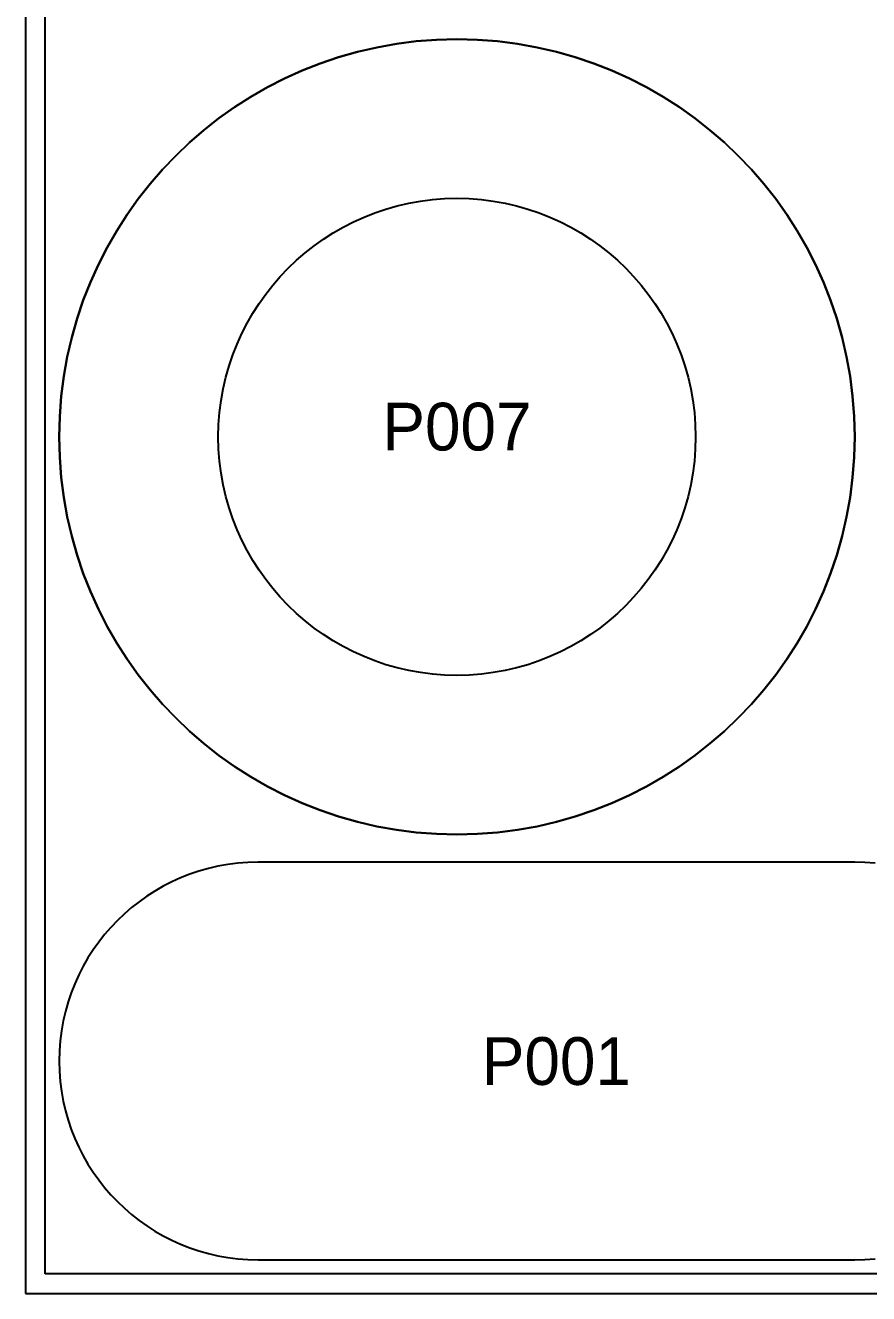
# Model space of a CAD drawing. Header units: millimetres. Extents: x 0 to 1220, y 0 to 2506.
# Drawn here: x 0 to 424, y 0 to 638 of the extents above; entities that cross this region are included whole.
import ezdxf
from ezdxf.enums import TextEntityAlignment as Align

# ---------------------------------------------------------------- set-up
doc = ezdxf.new("R2010")
doc.units = ezdxf.units.MM
for name, color, linetype in [('CNC_BOUNDARY', 1, 'Continuous'), ('CUT', 7, 'Continuous'), ('ETCH', 2, 'Continuous'), ('OFFCUT', 4, 'Continuous')]:
    doc.layers.add(name, color=color, linetype=linetype)

msp = doc.modelspace()

# ---------------------------------------------------------------- linework, layer by layer
at = {"layer": 'CNC_BOUNDARY'}
msp.add_lwpolyline([(0, 0), (1220, 0), (1220, 2440), (0, 2440)], close=True, dxfattribs=at)
at = {"layer": 'CUT'}
for points in [[(417, 431), (416.7398, 420.708), (415.9674, 410.5512), (414.6956, 400.542), (412.9367, 390.693), (410.7035, 381.0169), (408.0084, 371.5261), (404.8641, 362.2333), (401.283, 353.151), (397.2778, 344.2917), (392.8611, 335.6681), (388.0453, 327.2927), (382.8431, 319.1781), (377.2671, 311.3368), (371.3297, 303.7814), (365.0436, 296.5245), (358.4214, 289.5786), (351.4755, 282.9564), (344.2186, 276.6703), (336.6632, 270.7329), (328.8219, 265.1569), (320.7073, 259.9547), (312.3319, 255.1389), (303.7083, 250.7222), (294.849, 246.717), (285.7667, 243.1359), (276.4739, 239.9916), (266.9831, 237.2965), (257.307, 235.0633), (247.458, 233.3044), (237.4488, 232.0326), (227.292, 231.2602), (217, 231), (206.708, 231.2602), (196.5512, 232.0326), (186.542, 233.3044), (176.693, 235.0633), (167.0169, 237.2965), (157.5261, 239.9916), (148.2333, 243.1359), (139.151, 246.717), (130.2917, 250.7222), (121.6681, 255.1389), (113.2927, 259.9547), (105.1781, 265.1569), (97.3368, 270.7329), (89.7814, 276.6703), (82.5245, 282.9564), (75.5786, 289.5786), (68.9564, 296.5245), (62.6703, 303.7814), (56.7329, 311.3368), (51.1569, 319.1781), (45.9547, 327.2927), (41.1389, 335.6681), (36.7222, 344.2917), (32.717, 353.151), (29.1359, 362.2333), (25.9916, 371.5261), (23.2965, 381.0169), (21.0633, 390.693), (19.3044, 400.542), (18.0326, 410.5512), (17.2602, 420.708), (17, 431), (17.2602, 441.292), (18.0326, 451.4488), (19.3044, 461.458), (21.0633, 471.307), (23.2965, 480.9831), (25.9916, 490.4739), (29.1359, 499.7667), (32.717, 508.849), (36.7222, 517.7083), (41.1389, 526.3319), (45.9547, 534.7073), (51.1569, 542.8219), (56.7329, 550.6632), (62.6703, 558.2186), (68.9564, 565.4755), (75.5786, 572.4214), (82.5245, 579.0436), (89.7814, 585.3297), (97.3368, 591.2671), (105.1781, 596.8431), (113.2927, 602.0453), (121.6681, 606.8611), (130.2917, 611.2778), (139.151, 615.283), (148.2333, 618.8641), (157.5261, 622.0084), (167.0169, 624.7035), (176.693, 626.9367), (186.542, 628.6956), (196.5512, 629.9674), (206.708, 630.7398), (217, 631), (227.292, 630.7398), (237.4488, 629.9674), (247.458, 628.6956), (257.307, 626.9367), (266.9831, 624.7035), (276.4739, 622.0084), (285.7667, 618.8641), (294.849, 615.283), (303.7083, 611.2778), (312.3319, 606.8611), (320.7073, 602.0453), (328.8219, 596.8431), (336.6632, 591.2671), (344.2186, 585.3297), (351.4755, 579.0436), (358.4214, 572.4214), (365.0436, 565.4755), (371.3297, 558.2186), (377.2671, 550.6632), (382.8431, 542.8219), (388.0453, 534.7073), (392.8611, 526.3319), (397.2778, 517.7083), (401.283, 508.849), (404.8641, 499.7667), (408.0084, 490.4739), (410.7035, 480.9831), (412.9367, 471.307), (414.6956, 461.458), (415.9674, 451.4488), (416.7398, 441.292), (417, 431)], [(337, 431), (336.8439, 424.8248), (336.3805, 418.7307), (335.6173, 412.7252), (334.562, 406.8158), (333.2221, 401.0101), (331.605, 395.3157), (329.7184, 389.74), (327.5698, 384.2906), (325.1667, 378.975), (322.5166, 373.8009), (319.6272, 368.7756), (316.5059, 363.9069), (313.1603, 359.2021), (309.5978, 354.6689), (305.8262, 350.3147), (301.8528, 346.1472), (297.6853, 342.1738), (293.3311, 338.4022), (288.7979, 334.8397), (284.0931, 331.4941), (279.2244, 328.3728), (274.1991, 325.4834), (269.025, 322.8333), (263.7094, 320.4302), (258.26, 318.2816), (252.6843, 316.395), (246.9899, 314.7779), (241.1842, 313.438), (235.2748, 312.3827), (229.2693, 311.6195), (223.1752, 311.1561), (217, 311), (210.8248, 311.1561), (204.7307, 311.6195), (198.7252, 312.3827), (192.8158, 313.438), (187.0101, 314.7779), (181.3157, 316.395), (175.74, 318.2816), (170.2906, 320.4302), (164.975, 322.8333), (159.8009, 325.4834), (154.7756, 328.3728), (149.9069, 331.4941), (145.2021, 334.8397), (140.6689, 338.4022), (136.3147, 342.1738), (132.1472, 346.1472), (128.1738, 350.3147), (124.4022, 354.6689), (120.8397, 359.2021), (117.4941, 363.9069), (114.3728, 368.7756), (111.4834, 373.8009), (108.8333, 378.975), (106.4302, 384.2906), (104.2816, 389.74), (102.395, 395.3157), (100.7779, 401.0101), (99.438, 406.8158), (98.3827, 412.7252), (97.6195, 418.7307), (97.1561, 424.8248), (97, 431), (97.1561, 437.1752), (97.6195, 443.2693), (98.3827, 449.2748), (99.438, 455.1842), (100.7779, 460.9899), (102.395, 466.6843), (104.2816, 472.26), (106.4302, 477.7094), (108.8333, 483.025), (111.4834, 488.1991), (114.3728, 493.2244), (117.4941, 498.0931), (120.8397, 502.7979), (124.4022, 507.3311), (128.1738, 511.6853), (132.1472, 515.8528), (136.3147, 519.8262), (140.6689, 523.5978), (145.2021, 527.1603), (149.9069, 530.5059), (154.7756, 533.6272), (159.8009, 536.5166), (164.975, 539.1667), (170.2906, 541.5698), (175.74, 543.7184), (181.3157, 545.605), (187.0101, 547.2221), (192.8158, 548.562), (198.7252, 549.6173), (204.7307, 550.3805), (210.8248, 550.8439), (217, 551), (223.1752, 550.8439), (229.2693, 550.3805), (235.2748, 549.6173), (241.1842, 548.562), (246.9899, 547.2221), (252.6843, 545.605), (258.26, 543.7184), (263.7094, 541.5698), (269.025, 539.1667), (274.1991, 536.5166), (279.2244, 533.6272), (284.0931, 530.5059), (288.7979, 527.1603), (293.3311, 523.5978), (297.6853, 519.8262), (301.8528, 515.8528), (305.8262, 511.6853), (309.5978, 507.3311), (313.1603, 502.7979), (316.5059, 498.0931), (319.6272, 493.2244), (322.5166, 488.1991), (325.1667, 483.025), (327.5698, 477.7094), (329.7184, 472.26), (331.605, 466.6843), (333.2221, 460.9899), (334.562, 455.1842), (335.6173, 449.2748), (336.3805, 443.2693), (336.8439, 437.1752), (337, 431)]]:
    msp.add_lwpolyline(points, close=True, dxfattribs=at)
msp.add_lwpolyline([(427.2244, 216.4837), (422.146, 216.8699), (417, 217), (117, 217), (111.854, 216.8699), (106.7756, 216.4837), (101.771, 215.8478), (96.8465, 214.9684), (92.0084, 213.8517), (87.2631, 212.5042), (82.6166, 210.932), (78.0755, 209.1415), (73.6459, 207.1389), (69.3341, 204.9305), (65.1464, 202.5227), (61.089, 199.9216), (57.1684, 197.1335), (53.3907, 194.1649), (49.7623, 191.0218), (46.2893, 187.7107), (42.9782, 184.2377), (39.8351, 180.6093), (36.8665, 176.8316), (34.0784, 172.911), (31.4773, 168.8536), (29.0695, 164.6659), (26.8611, 160.3541), (24.8585, 155.9245), (23.068, 151.3834), (21.4958, 146.7369), (20.1483, 141.9916), (19.0316, 137.1535), (18.1522, 132.229), (17.5163, 127.2244), (17.1301, 122.146), (17, 117), (17.1301, 111.854), (17.5163, 106.7756), (18.1522, 101.771), (19.0316, 96.8465), (20.1483, 92.0084), (21.4958, 87.2631), (23.068, 82.6166), (24.8585, 78.0755), (26.8611, 73.6459), (29.0695, 69.3341), (31.4773, 65.1464), (34.0784, 61.089), (36.8665, 57.1684), (39.8351, 53.3907), (42.9782, 49.7623), (46.2893, 46.2893), (49.7623, 42.9782), (53.3907, 39.8351), (57.1684, 36.8665), (61.089, 34.0784), (65.1464, 31.4773), (69.3341, 29.0695), (73.6459, 26.8611), (78.0755, 24.8585), (82.6166, 23.068), (87.2631, 21.4958), (92.0084, 20.1483), (96.8465, 19.0316), (101.771, 18.1522), (106.7756, 17.5163), (111.854, 17.1301), (117, 17), (117, 17), (417, 17), (422.146, 17.1301), (427.2244, 17.5163)], dxfattribs=at)
at = {"layer": 'OFFCUT'}
for points in [[(10, 10), (10, 2430), (1210, 2430), (1210, 10), (10, 10)], [(414.6956, 400.542), (415.9674, 410.5512), (416.7398, 420.708), (417, 431), (416.7398, 441.292), (415.9674, 451.4488), (414.6956, 461.458), (412.9367, 471.307), (410.7035, 480.9831), (408.0084, 490.4739), (404.8641, 499.7667), (401.283, 508.849), (397.2778, 517.7083), (392.8611, 526.3319), (388.0453, 534.7073), (382.8431, 542.8219), (377.2671, 550.6632), (371.3297, 558.2186), (365.0436, 565.4755), (358.4214, 572.4214), (351.4755, 579.0436), (344.2186, 585.3297), (336.6632, 591.2671), (328.8219, 596.8431), (320.7073, 602.0453), (312.3319, 606.8611), (303.7083, 611.2778), (294.849, 615.283), (285.7667, 618.8641), (276.4739, 622.0084), (266.9831, 624.7035), (257.307, 626.9367), (247.458, 628.6956), (237.4488, 629.9674), (227.292, 630.7398), (217, 631), (206.708, 630.7398), (196.5512, 629.9674), (186.542, 628.6956), (176.693, 626.9367), (167.0169, 624.7035), (157.5261, 622.0084), (148.2333, 618.8641), (139.151, 615.283), (130.2917, 611.2778), (121.6681, 606.8611), (113.2927, 602.0453), (105.1781, 596.8431), (97.3368, 591.2671), (89.7814, 585.3297), (82.5245, 579.0436), (75.5786, 572.4214), (68.9564, 565.4755), (62.6703, 558.2186), (56.7329, 550.6632), (51.1569, 542.8219), (45.9547, 534.7073), (41.1389, 526.3319), (36.7222, 517.7083), (32.717, 508.849), (29.1359, 499.7667), (25.9916, 490.4739), (23.2965, 480.9831), (21.0633, 471.307), (19.3044, 461.458), (18.0326, 451.4488), (17.2602, 441.292), (17, 431), (17.2602, 420.708), (18.0326, 410.5512), (19.3044, 400.542), (21.0633, 390.693), (23.2965, 381.0169), (25.9916, 371.5261), (29.1359, 362.2333), (32.717, 353.151), (36.7222, 344.2917), (41.1389, 335.6681), (45.9547, 327.2927), (51.1569, 319.1781), (56.7329, 311.3368), (62.6703, 303.7814), (68.9564, 296.5245), (75.5786, 289.5786), (82.5245, 282.9564), (89.7814, 276.6703), (97.3368, 270.7329), (105.1781, 265.1569), (113.2927, 259.9547), (121.6681, 255.1389), (130.2917, 250.7222), (139.151, 246.717), (148.2333, 243.1359), (157.5261, 239.9916), (167.0169, 237.2965), (176.693, 235.0633), (186.542, 233.3044), (196.5512, 232.0326), (206.708, 231.2602), (217, 231), (227.292, 231.2602), (237.4488, 232.0326), (247.458, 233.3044), (257.307, 235.0633), (266.9831, 237.2965), (276.4739, 239.9916), (285.7667, 243.1359), (294.849, 246.717), (303.7083, 250.7222), (312.3319, 255.1389), (320.7073, 259.9547), (328.8219, 265.1569), (336.6632, 270.7329), (344.2186, 276.6703), (351.4755, 282.9564), (358.4214, 289.5786), (365.0436, 296.5245), (371.3297, 303.7814), (377.2671, 311.3368), (382.8431, 319.1781), (388.0453, 327.2927), (392.8611, 335.6681), (397.2778, 344.2917), (401.283, 353.151), (404.8641, 362.2333), (408.0084, 371.5261), (410.7035, 381.0169), (412.9367, 390.693), (414.6956, 400.542)], [(414.6956, 400.542), (415.9674, 410.5512), (416.7398, 420.708), (417, 431), (416.7398, 441.292), (415.9674, 451.4488), (414.6956, 461.458), (412.9367, 471.307), (410.7035, 480.9831), (408.0084, 490.4739), (404.8641, 499.7667), (401.283, 508.849), (397.2778, 517.7083), (392.8611, 526.3319), (388.0453, 534.7073), (382.8431, 542.8219), (377.2671, 550.6632), (371.3297, 558.2186), (365.0436, 565.4755), (358.4214, 572.4214), (351.4755, 579.0436), (344.2186, 585.3297), (336.6632, 591.2671), (328.8219, 596.8431), (320.7073, 602.0453), (312.3319, 606.8611), (303.7083, 611.2778), (294.849, 615.283), (285.7667, 618.8641), (276.4739, 622.0084), (266.9831, 624.7035), (257.307, 626.9367), (247.458, 628.6956), (237.4488, 629.9674), (227.292, 630.7398), (217, 631), (206.708, 630.7398), (196.5512, 629.9674), (186.542, 628.6956), (176.693, 626.9367), (167.0169, 624.7035), (157.5261, 622.0084), (148.2333, 618.8641), (139.151, 615.283), (130.2917, 611.2778), (121.6681, 606.8611), (113.2927, 602.0453), (105.1781, 596.8431), (97.3368, 591.2671), (89.7814, 585.3297), (82.5245, 579.0436), (75.5786, 572.4214), (68.9564, 565.4755), (62.6703, 558.2186), (56.7329, 550.6632), (51.1569, 542.8219), (45.9547, 534.7073), (41.1389, 526.3319), (36.7222, 517.7083), (32.717, 508.849), (29.1359, 499.7667), (25.9916, 490.4739), (23.2965, 480.9831), (21.0633, 471.307), (19.3044, 461.458), (18.0326, 451.4488), (17.2602, 441.292), (17, 431), (17.2602, 420.708), (18.0326, 410.5512), (19.3044, 400.542), (21.0633, 390.693), (23.2965, 381.0169), (25.9916, 371.5261), (29.1359, 362.2333), (32.717, 353.151), (36.7222, 344.2917), (41.1389, 335.6681), (45.9547, 327.2927), (51.1569, 319.1781), (56.7329, 311.3368), (62.6703, 303.7814), (68.9564, 296.5245), (75.5786, 289.5786), (82.5245, 282.9564), (89.7814, 276.6703), (97.3368, 270.7329), (105.1781, 265.1569), (113.2927, 259.9547), (121.6681, 255.1389), (130.2917, 250.7222), (139.151, 246.717), (148.2333, 243.1359), (157.5261, 239.9916), (167.0169, 237.2965), (176.693, 235.0633), (186.542, 233.3044), (196.5512, 232.0326), (206.708, 231.2602), (217, 231), (227.292, 231.2602), (237.4488, 232.0326), (247.458, 233.3044), (257.307, 235.0633), (266.9831, 237.2965), (276.4739, 239.9916), (285.7667, 243.1359), (294.849, 246.717), (303.7083, 250.7222), (312.3319, 255.1389), (320.7073, 259.9547), (328.8219, 265.1569), (336.6632, 270.7329), (344.2186, 276.6703), (351.4755, 282.9564), (358.4214, 289.5786), (365.0436, 296.5245), (371.3297, 303.7814), (377.2671, 311.3368), (382.8431, 319.1781), (388.0453, 327.2927), (392.8611, 335.6681), (397.2778, 344.2917), (401.283, 353.151), (404.8641, 362.2333), (408.0084, 371.5261), (410.7035, 381.0169), (412.9367, 390.693), (414.6956, 400.542)]]:
    msp.add_lwpolyline(points, close=True, dxfattribs=at)
msp.add_lwpolyline([(427.2244, 216.4837), (422.146, 216.8699), (417, 217), (117, 217), (111.854, 216.8699), (106.7756, 216.4837), (101.771, 215.8478), (96.8465, 214.9684), (92.0084, 213.8517), (87.2631, 212.5042), (82.6166, 210.932), (78.0755, 209.1415), (73.6459, 207.1389), (69.3341, 204.9305), (65.1464, 202.5227), (61.089, 199.9216), (57.1684, 197.1335), (53.3907, 194.1649), (49.7623, 191.0218), (46.2893, 187.7107), (42.9782, 184.2377), (39.8351, 180.6093), (36.8665, 176.8316), (34.0784, 172.911), (31.4773, 168.8536), (29.0695, 164.6659), (26.8611, 160.3541), (24.8585, 155.9245), (23.068, 151.3834), (21.4958, 146.7369), (20.1483, 141.9916), (19.0316, 137.1535), (18.1522, 132.229), (17.5163, 127.2244), (17.1301, 122.146), (17, 117), (17.1301, 111.854), (17.5163, 106.7756), (18.1522, 101.771), (19.0316, 96.8465), (20.1483, 92.0084), (21.4958, 87.2631), (23.068, 82.6166), (24.8585, 78.0755), (26.8611, 73.6459), (29.0695, 69.3341), (31.4773, 65.1464), (34.0784, 61.089), (36.8665, 57.1684), (39.8351, 53.3907), (42.9782, 49.7623), (46.2893, 46.2893), (49.7623, 42.9782), (53.3907, 39.8351), (57.1684, 36.8665), (61.089, 34.0784), (65.1464, 31.4773), (69.3341, 29.0695), (73.6459, 26.8611), (78.0755, 24.8585), (82.6166, 23.068), (87.2631, 21.4958), (92.0084, 20.1483), (96.8465, 19.0316), (101.771, 18.1522), (106.7756, 17.5163), (106.7756, 17.5163), (111.854, 17.1301), (117, 17), (417, 17), (422.146, 17.1301), (427.2244, 17.5163)], dxfattribs=at)
msp.add_lwpolyline([(427.2244, 216.4837), (422.146, 216.8699), (417, 217), (117, 217), (111.854, 216.8699), (106.7756, 216.4837), (101.771, 215.8478), (96.8465, 214.9684), (92.0084, 213.8517), (87.2631, 212.5042), (82.6166, 210.932), (78.0755, 209.1415), (73.6459, 207.1389), (69.3341, 204.9305), (65.1464, 202.5227), (61.089, 199.9216), (57.1684, 197.1335), (53.3907, 194.1649), (49.7623, 191.0218), (46.2893, 187.7107), (42.9782, 184.2377), (39.8351, 180.6093), (36.8665, 176.8316), (34.0784, 172.911), (31.4773, 168.8536), (29.0695, 164.6659), (26.8611, 160.3541), (24.8585, 155.9245), (23.068, 151.3834), (21.4958, 146.7369), (20.1483, 141.9916), (19.0316, 137.1535), (18.1522, 132.229), (17.5163, 127.2244), (17.1301, 122.146), (17, 117), (17.1301, 111.854), (17.5163, 106.7756), (18.1522, 101.771), (19.0316, 96.8465), (20.1483, 92.0084), (21.4958, 87.2631), (23.068, 82.6166), (24.8585, 78.0755), (26.8611, 73.6459), (29.0695, 69.3341), (31.4773, 65.1464), (34.0784, 61.089), (36.8665, 57.1684), (39.8351, 53.3907), (42.9782, 49.7623), (46.2893, 46.2893), (49.7623, 42.9782), (53.3907, 39.8351), (57.1684, 36.8665), (61.089, 34.0784), (65.1464, 31.4773), (69.3341, 29.0695), (73.6459, 26.8611), (78.0755, 24.8585), (82.6166, 23.068), (87.2631, 21.4958), (92.0084, 20.1483), (96.8465, 19.0316), (101.771, 18.1522), (106.7756, 17.5163), (106.7756, 17.5163), (111.854, 17.1301), (117, 17), (417, 17), (422.146, 17.1301), (427.2244, 17.5163)], dxfattribs=at)

# ---------------------------------------------------------------- texts
at = {"layer": 'ETCH'}
for s, p in [('P007', (217, 436.146)), ('P001', (267, 117))]:
    msp.add_text(s, height=24, dxfattribs=at).set_placement(p, align=Align.MIDDLE_CENTER)

doc.saveas('drawing.dxf')
